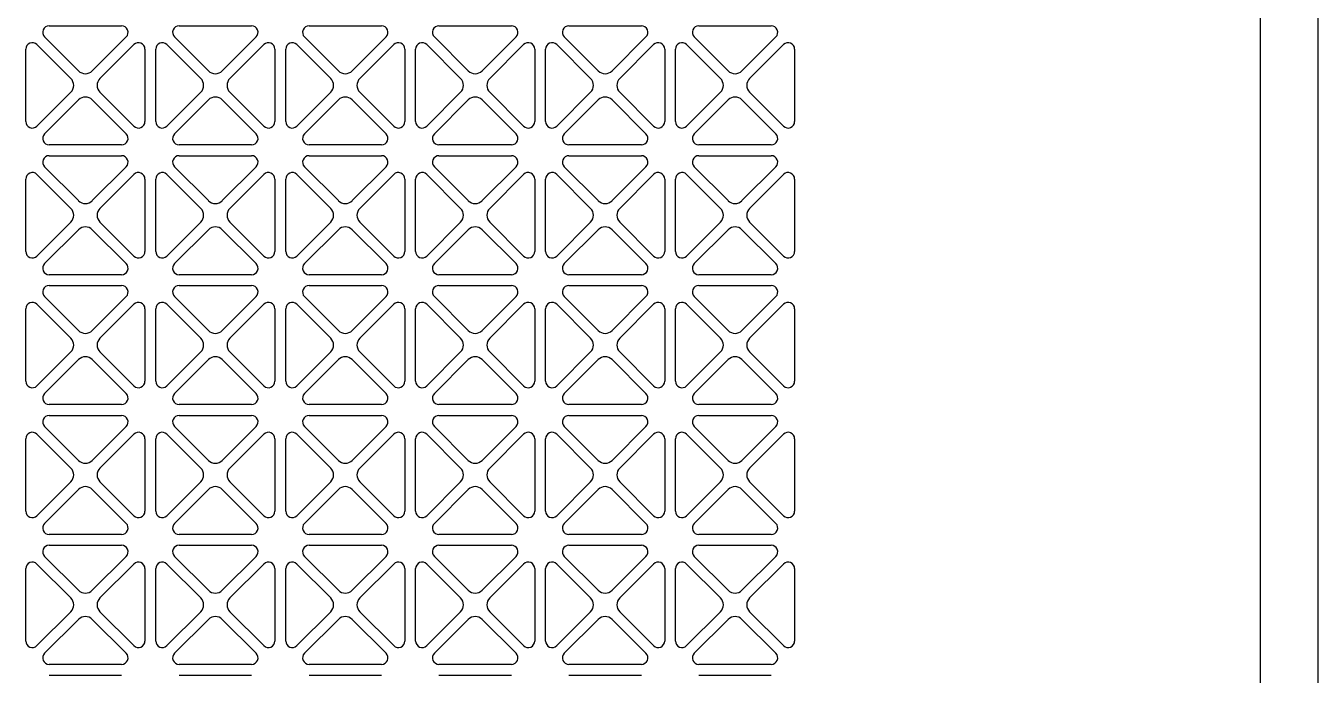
# Model space of a CAD drawing. Extents: x 59521 to 184406, y -1257 to 56672.
# Drawn here: x 68831.7 to 69070.4, y 19740.2 to 19860.2 of the extents above; entities that cross this region are included whole.
import ezdxf

# ---------------------------------------------------------------- set-up
doc = ezdxf.new("R2010")
doc.units = 0
doc.header["$MEASUREMENT"] = 0
doc.layers.get('0').update_dxf_attribs({"linetype": 'CONTINUOUS'})
for name, color, linetype in [('4215-12655_1_0', 7, 'CONTINUOUS'), ('4215-12661_1_0', 7, 'CONTINUOUS'), ('WANGKONG_0', 7, 'CONTINUOUS')]:
    doc.layers.add(name, color=color, linetype=linetype)

# ---------------------------------------------------------------- blocks, each defined once
blk = doc.blocks.new('ju77')
at = {"layer": '4215-12655_1_0', "color": 87, "linetype": 'Continuous'}
blk.add_line((327.66, -554.5), (327.66, 457.6), dxfattribs=at)
at = {"layer": '4215-12661_1_0', "color": 87, "linetype": 'Continuous'}
blk.add_line((316.96, 459), (316.96, -1554), dxfattribs=at)
at = {"layer": 'WANGKONG_0', "color": 87, "linetype": 'Continuous'}
for p, q in [((98.69, 122.69), (92.42, 128.95)), ((93.27, 131), (106.65, 131)), ((107.5, 128.95), (101.23, 122.69)), ((122.69, 122.69), (116.42, 128.95)), ((117.27, 131), (130.65, 131)), ((131.5, 128.95), (125.23, 122.69)), ((146.69, 122.69), (140.42, 128.95)), ((141.27, 131), (154.65, 131)), ((155.5, 128.95), (149.23, 122.69)), ((170.69, 122.69), (164.42, 128.95)), ((165.27, 131), (178.65, 131)), ((179.5, 128.95), (173.23, 122.69)), ((194.69, 122.69), (188.42, 128.95)), ((189.27, 131), (202.65, 131)), ((203.5, 128.95), (197.23, 122.69)), ((218.69, 122.69), (212.42, 128.95)), ((213.27, 131), (226.65, 131)), ((227.5, 128.95), (221.23, 122.69)), ((88.96, 113.31), (88.96, 126.69)), ((91.01, 127.54), (97.27, 121.27)), ((102.65, 121.27), (108.91, 127.54)), ((110.96, 126.69), (110.96, 113.31)), ((112.96, 113.31), (112.96, 126.69)), ((115.01, 127.54), (121.27, 121.27)), ((126.65, 121.27), (132.91, 127.54)), ((134.96, 126.69), (134.96, 113.31)), ((136.96, 113.31), (136.96, 126.69)), ((139.01, 127.54), (145.27, 121.27)), ((150.65, 121.27), (156.91, 127.54)), ((158.96, 126.69), (158.96, 113.31)), ((160.96, 113.31), (160.96, 126.69)), ((163.01, 127.54), (169.27, 121.27)), ((174.65, 121.27), (180.91, 127.54)), ((182.96, 126.69), (182.96, 113.31)), ((184.96, 113.31), (184.96, 126.69)), ((187.01, 127.54), (193.27, 121.27)), ((198.65, 121.27), (204.91, 127.54)), ((206.96, 126.69), (206.96, 113.31)), ((208.96, 113.31), (208.96, 126.69)), ((211.01, 127.54), (217.27, 121.27)), ((222.65, 121.27), (228.91, 127.54)), ((230.96, 126.69), (230.96, 113.31)), ((97.27, 118.73), (91.01, 112.46)), ((92.42, 111.05), (98.69, 117.31)), ((101.23, 117.31), (107.5, 111.05)), ((108.91, 112.46), (102.65, 118.73)), ((121.27, 118.73), (115.01, 112.46)), ((116.42, 111.05), (122.69, 117.31)), ((125.23, 117.31), (131.5, 111.05)), ((132.91, 112.46), (126.65, 118.73)), ((145.27, 118.73), (139.01, 112.46)), ((140.42, 111.05), (146.69, 117.31)), ((149.23, 117.31), (155.5, 111.05)), ((156.91, 112.46), (150.65, 118.73)), ((169.27, 118.73), (163.01, 112.46)), ((164.42, 111.05), (170.69, 117.31)), ((173.23, 117.31), (179.5, 111.05)), ((180.91, 112.46), (174.65, 118.73)), ((193.27, 118.73), (187.01, 112.46)), ((188.42, 111.05), (194.69, 117.31)), ((197.23, 117.31), (203.5, 111.05)), ((204.91, 112.46), (198.65, 118.73)), ((217.27, 118.73), (211.01, 112.46)), ((212.42, 111.05), (218.69, 117.31)), ((221.23, 117.31), (227.5, 111.05)), ((228.91, 112.46), (222.65, 118.73)), ((106.65, 109), (93.27, 109)), ((130.65, 109), (117.27, 109)), ((154.65, 109), (141.27, 109)), ((178.65, 109), (165.27, 109)), ((202.65, 109), (189.27, 109)), ((226.65, 109), (213.27, 109)), ((93.27, 107), (106.65, 107)), ((117.27, 107), (130.65, 107)), ((141.27, 107), (154.65, 107)), ((165.27, 107), (178.65, 107)), ((189.27, 107), (202.65, 107)), ((213.27, 107), (226.65, 107)), ((88.96, 89.31), (88.96, 102.69)), ((91.01, 103.54), (97.27, 97.27)), ((98.69, 98.69), (92.42, 104.95)), ((107.5, 104.95), (101.23, 98.69)), ((102.65, 97.27), (108.91, 103.54)), ((110.96, 102.69), (110.96, 89.31)), ((112.96, 89.31), (112.96, 102.69)), ((115.01, 103.54), (121.27, 97.27)), ((122.69, 98.69), (116.42, 104.95)), ((131.5, 104.95), (125.23, 98.69)), ((126.65, 97.27), (132.91, 103.54)), ((134.96, 102.69), (134.96, 89.31)), ((136.96, 89.31), (136.96, 102.69)), ((139.01, 103.54), (145.27, 97.27)), ((146.69, 98.69), (140.42, 104.95)), ((155.5, 104.95), (149.23, 98.69)), ((150.65, 97.27), (156.91, 103.54)), ((158.96, 102.69), (158.96, 89.31)), ((160.96, 89.31), (160.96, 102.69)), ((163.01, 103.54), (169.27, 97.27)), ((170.69, 98.69), (164.42, 104.95)), ((179.5, 104.95), (173.23, 98.69)), ((174.65, 97.27), (180.91, 103.54)), ((182.96, 102.69), (182.96, 89.31)), ((184.96, 89.31), (184.96, 102.69)), ((187.01, 103.54), (193.27, 97.27)), ((194.69, 98.69), (188.42, 104.95)), ((203.5, 104.95), (197.23, 98.69)), ((198.65, 97.27), (204.91, 103.54)), ((206.96, 102.69), (206.96, 89.31)), ((208.96, 89.31), (208.96, 102.69)), ((211.01, 103.54), (217.27, 97.27)), ((218.69, 98.69), (212.42, 104.95)), ((227.5, 104.95), (221.23, 98.69)), ((222.65, 97.27), (228.91, 103.54)), ((230.96, 102.69), (230.96, 89.31)), ((97.27, 94.73), (91.01, 88.46)), ((92.42, 87.05), (98.69, 93.31)), ((101.23, 93.31), (107.5, 87.05)), ((108.91, 88.46), (102.65, 94.73)), ((121.27, 94.73), (115.01, 88.46)), ((116.42, 87.05), (122.69, 93.31)), ((125.23, 93.31), (131.5, 87.05)), ((132.91, 88.46), (126.65, 94.73)), ((145.27, 94.73), (139.01, 88.46)), ((140.42, 87.05), (146.69, 93.31)), ((149.23, 93.31), (155.5, 87.05)), ((156.91, 88.46), (150.65, 94.73)), ((169.27, 94.73), (163.01, 88.46)), ((164.42, 87.05), (170.69, 93.31)), ((173.23, 93.31), (179.5, 87.05)), ((180.91, 88.46), (174.65, 94.73)), ((193.27, 94.73), (187.01, 88.46)), ((188.42, 87.05), (194.69, 93.31)), ((197.23, 93.31), (203.5, 87.05)), ((204.91, 88.46), (198.65, 94.73)), ((217.27, 94.73), (211.01, 88.46)), ((212.42, 87.05), (218.69, 93.31)), ((221.23, 93.31), (227.5, 87.05)), ((228.91, 88.46), (222.65, 94.73)), ((106.65, 85), (93.27, 85)), ((130.65, 85), (117.27, 85)), ((154.65, 85), (141.27, 85)), ((178.65, 85), (165.27, 85)), ((202.65, 85), (189.27, 85)), ((226.65, 85), (213.27, 85)), ((93.27, 83), (106.65, 83)), ((117.27, 83), (130.65, 83)), ((141.27, 83), (154.65, 83)), ((165.27, 83), (178.65, 83)), ((189.27, 83), (202.65, 83)), ((213.27, 83), (226.65, 83)), ((91.01, 79.54), (97.27, 73.27)), ((98.69, 74.69), (92.42, 80.95)), ((107.5, 80.95), (101.23, 74.69)), ((102.65, 73.27), (108.91, 79.54)), ((115.01, 79.54), (121.27, 73.27)), ((122.69, 74.69), (116.42, 80.95)), ((131.5, 80.95), (125.23, 74.69)), ((126.65, 73.27), (132.91, 79.54)), ((139.01, 79.54), (145.27, 73.27)), ((146.69, 74.69), (140.42, 80.95)), ((155.5, 80.95), (149.23, 74.69)), ((150.65, 73.27), (156.91, 79.54)), ((163.01, 79.54), (169.27, 73.27)), ((170.69, 74.69), (164.42, 80.95)), ((179.5, 80.95), (173.23, 74.69)), ((174.65, 73.27), (180.91, 79.54)), ((187.01, 79.54), (193.27, 73.27)), ((194.69, 74.69), (188.42, 80.95)), ((203.5, 80.95), (197.23, 74.69)), ((198.65, 73.27), (204.91, 79.54)), ((211.01, 79.54), (217.27, 73.27)), ((218.69, 74.69), (212.42, 80.95)), ((227.5, 80.95), (221.23, 74.69)), ((222.65, 73.27), (228.91, 79.54)), ((88.96, 65.31), (88.96, 78.69)), ((110.96, 78.69), (110.96, 65.31)), ((112.96, 65.31), (112.96, 78.69)), ((134.96, 78.69), (134.96, 65.31)), ((136.96, 65.31), (136.96, 78.69)), ((158.96, 78.69), (158.96, 65.31)), ((160.96, 65.31), (160.96, 78.69)), ((182.96, 78.69), (182.96, 65.31)), ((184.96, 65.31), (184.96, 78.69)), ((206.96, 78.69), (206.96, 65.31)), ((208.96, 65.31), (208.96, 78.69)), ((230.96, 78.69), (230.96, 65.31)), ((97.27, 70.73), (91.01, 64.46)), ((92.42, 63.05), (98.69, 69.31)), ((101.23, 69.31), (107.5, 63.05)), ((108.91, 64.46), (102.65, 70.73)), ((121.27, 70.73), (115.01, 64.46)), ((116.42, 63.05), (122.69, 69.31)), ((125.23, 69.31), (131.5, 63.05)), ((132.91, 64.46), (126.65, 70.73)), ((145.27, 70.73), (139.01, 64.46)), ((140.42, 63.05), (146.69, 69.31)), ((149.23, 69.31), (155.5, 63.05)), ((156.91, 64.46), (150.65, 70.73)), ((169.27, 70.73), (163.01, 64.46)), ((164.42, 63.05), (170.69, 69.31)), ((173.23, 69.31), (179.5, 63.05)), ((180.91, 64.46), (174.65, 70.73)), ((193.27, 70.73), (187.01, 64.46)), ((188.42, 63.05), (194.69, 69.31)), ((197.23, 69.31), (203.5, 63.05)), ((204.91, 64.46), (198.65, 70.73)), ((217.27, 70.73), (211.01, 64.46)), ((212.42, 63.05), (218.69, 69.31)), ((221.23, 69.31), (227.5, 63.05)), ((228.91, 64.46), (222.65, 70.73)), ((106.65, 61), (93.27, 61)), ((130.65, 61), (117.27, 61)), ((154.65, 61), (141.27, 61)), ((178.65, 61), (165.27, 61)), ((202.65, 61), (189.27, 61)), ((226.65, 61), (213.27, 61)), ((93.27, 59), (106.65, 59)), ((117.27, 59), (130.65, 59)), ((141.27, 59), (154.65, 59)), ((165.27, 59), (178.65, 59)), ((189.27, 59), (202.65, 59)), ((213.27, 59), (226.65, 59)), ((91.01, 55.54), (97.27, 49.27)), ((98.69, 50.69), (92.42, 56.95)), ((107.5, 56.95), (101.23, 50.69)), ((102.65, 49.27), (108.91, 55.54)), ((115.01, 55.54), (121.27, 49.27)), ((122.69, 50.69), (116.42, 56.95)), ((131.5, 56.95), (125.23, 50.69)), ((126.65, 49.27), (132.91, 55.54)), ((139.01, 55.54), (145.27, 49.27)), ((146.69, 50.69), (140.42, 56.95)), ((155.5, 56.95), (149.23, 50.69)), ((150.65, 49.27), (156.91, 55.54)), ((163.01, 55.54), (169.27, 49.27)), ((170.69, 50.69), (164.42, 56.95)), ((179.5, 56.95), (173.23, 50.69)), ((174.65, 49.27), (180.91, 55.54)), ((187.01, 55.54), (193.27, 49.27)), ((194.69, 50.69), (188.42, 56.95)), ((203.5, 56.95), (197.23, 50.69)), ((198.65, 49.27), (204.91, 55.54)), ((211.01, 55.54), (217.27, 49.27)), ((218.69, 50.69), (212.42, 56.95)), ((227.5, 56.95), (221.23, 50.69)), ((222.65, 49.27), (228.91, 55.54)), ((88.96, 41.31), (88.96, 54.69)), ((110.96, 54.69), (110.96, 41.31)), ((112.96, 41.31), (112.96, 54.69)), ((134.96, 54.69), (134.96, 41.31)), ((136.96, 41.31), (136.96, 54.69)), ((158.96, 54.69), (158.96, 41.31)), ((160.96, 41.31), (160.96, 54.69)), ((182.96, 54.69), (182.96, 41.31)), ((184.96, 41.31), (184.96, 54.69)), ((206.96, 54.69), (206.96, 41.31)), ((208.96, 41.31), (208.96, 54.69)), ((230.96, 54.69), (230.96, 41.31)), ((97.27, 46.73), (91.01, 40.46)), ((108.91, 40.46), (102.65, 46.73)), ((121.27, 46.73), (115.01, 40.46)), ((132.91, 40.46), (126.65, 46.73)), ((145.27, 46.73), (139.01, 40.46)), ((156.91, 40.46), (150.65, 46.73)), ((169.27, 46.73), (163.01, 40.46)), ((180.91, 40.46), (174.65, 46.73)), ((193.27, 46.73), (187.01, 40.46)), ((204.91, 40.46), (198.65, 46.73)), ((217.27, 46.73), (211.01, 40.46)), ((228.91, 40.46), (222.65, 46.73)), ((92.42, 39.05), (98.69, 45.31)), ((101.23, 45.31), (107.5, 39.05)), ((116.42, 39.05), (122.69, 45.31)), ((125.23, 45.31), (131.5, 39.05)), ((140.42, 39.05), (146.69, 45.31)), ((149.23, 45.31), (155.5, 39.05)), ((164.42, 39.05), (170.69, 45.31)), ((173.23, 45.31), (179.5, 39.05)), ((188.42, 39.05), (194.69, 45.31)), ((197.23, 45.31), (203.5, 39.05)), ((212.42, 39.05), (218.69, 45.31)), ((221.23, 45.31), (227.5, 39.05)), ((106.65, 37), (93.27, 37)), ((130.65, 37), (117.27, 37)), ((154.65, 37), (141.27, 37)), ((178.65, 37), (165.27, 37)), ((202.65, 37), (189.27, 37)), ((226.65, 37), (213.27, 37)), ((93.27, 35), (106.65, 35)), ((117.27, 35), (130.65, 35)), ((141.27, 35), (154.65, 35)), ((165.27, 35), (178.65, 35)), ((189.27, 35), (202.65, 35)), ((213.27, 35), (226.65, 35)), ((91.01, 31.54), (97.27, 25.27)), ((98.69, 26.69), (92.42, 32.95)), ((107.5, 32.95), (101.23, 26.69)), ((102.65, 25.27), (108.91, 31.54)), ((115.01, 31.54), (121.27, 25.27)), ((122.69, 26.69), (116.42, 32.95)), ((131.5, 32.95), (125.23, 26.69)), ((126.65, 25.27), (132.91, 31.54)), ((139.01, 31.54), (145.27, 25.27)), ((146.69, 26.69), (140.42, 32.95)), ((155.5, 32.95), (149.23, 26.69)), ((150.65, 25.27), (156.91, 31.54)), ((163.01, 31.54), (169.27, 25.27)), ((170.69, 26.69), (164.42, 32.95)), ((179.5, 32.95), (173.23, 26.69)), ((174.65, 25.27), (180.91, 31.54)), ((187.01, 31.54), (193.27, 25.27)), ((194.69, 26.69), (188.42, 32.95)), ((203.5, 32.95), (197.23, 26.69)), ((198.65, 25.27), (204.91, 31.54)), ((211.01, 31.54), (217.27, 25.27)), ((218.69, 26.69), (212.42, 32.95)), ((227.5, 32.95), (221.23, 26.69)), ((222.65, 25.27), (228.91, 31.54)), ((88.96, 17.31), (88.96, 30.69)), ((110.96, 30.69), (110.96, 17.31)), ((112.96, 17.31), (112.96, 30.69)), ((134.96, 30.69), (134.96, 17.31)), ((136.96, 17.31), (136.96, 30.69)), ((158.96, 30.69), (158.96, 17.31)), ((160.96, 17.31), (160.96, 30.69)), ((182.96, 30.69), (182.96, 17.31)), ((184.96, 17.31), (184.96, 30.69)), ((206.96, 30.69), (206.96, 17.31)), ((208.96, 17.31), (208.96, 30.69)), ((230.96, 30.69), (230.96, 17.31)), ((97.27, 22.73), (91.01, 16.46)), ((108.91, 16.46), (102.65, 22.73)), ((121.27, 22.73), (115.01, 16.46)), ((132.91, 16.46), (126.65, 22.73)), ((145.27, 22.73), (139.01, 16.46)), ((156.91, 16.46), (150.65, 22.73)), ((169.27, 22.73), (163.01, 16.46)), ((180.91, 16.46), (174.65, 22.73)), ((193.27, 22.73), (187.01, 16.46)), ((204.91, 16.46), (198.65, 22.73)), ((217.27, 22.73), (211.01, 16.46)), ((228.91, 16.46), (222.65, 22.73)), ((92.42, 15.05), (98.69, 21.31)), ((101.23, 21.31), (107.5, 15.05)), ((116.42, 15.05), (122.69, 21.31)), ((125.23, 21.31), (131.5, 15.05)), ((140.42, 15.05), (146.69, 21.31)), ((149.23, 21.31), (155.5, 15.05)), ((164.42, 15.05), (170.69, 21.31)), ((173.23, 21.31), (179.5, 15.05)), ((188.42, 15.05), (194.69, 21.31)), ((197.23, 21.31), (203.5, 15.05)), ((212.42, 15.05), (218.69, 21.31)), ((221.23, 21.31), (227.5, 15.05)), ((106.65, 13), (93.27, 13)), ((130.65, 13), (117.27, 13)), ((154.65, 13), (141.27, 13)), ((178.65, 13), (165.27, 13)), ((202.65, 13), (189.27, 13)), ((226.65, 13), (213.27, 13)), ((93.27, 11), (106.65, 11)), ((117.27, 11), (130.65, 11)), ((141.27, 11), (154.65, 11)), ((165.27, 11), (178.65, 11)), ((189.27, 11), (202.65, 11)), ((213.27, 11), (226.65, 11))]:
    blk.add_line(p, q, dxfattribs=at)
for centre, radius, start, end in [((93.27, 129.8), 1.2, 90, 225), ((106.65, 129.8), 1.2, 315, 90), ((117.27, 129.8), 1.2, 90, 225), ((130.65, 129.8), 1.2, 315, 90), ((141.27, 129.8), 1.2, 90, 225), ((154.65, 129.8), 1.2, 315, 90), ((165.27, 129.8), 1.2, 90, 225), ((178.65, 129.8), 1.2, 315, 90), ((189.27, 129.8), 1.2, 90, 225), ((202.65, 129.8), 1.2, 315, 90), ((213.27, 129.8), 1.2, 90, 225), ((226.65, 129.8), 1.2, 315, 90), ((90.16, 126.69), 1.2, 45, 180), ((109.76, 126.69), 1.2, 0, 135), ((114.16, 126.69), 1.2, 45, 180), ((133.76, 126.69), 1.2, 0, 135), ((138.16, 126.69), 1.2, 45, 180), ((157.76, 126.69), 1.2, 0, 135), ((162.16, 126.69), 1.2, 45, 180), ((181.76, 126.69), 1.2, 0, 135), ((186.16, 126.69), 1.2, 45, 180), ((205.76, 126.69), 1.2, 0, 135), ((210.16, 126.69), 1.2, 45, 180), ((229.76, 126.69), 1.2, 0, 135), ((99.96, 123.96), 1.8, 225, 315), ((123.96, 123.96), 1.8, 225, 315), ((147.96, 123.96), 1.8, 225, 315), ((171.96, 123.96), 1.8, 225, 315), ((195.96, 123.96), 1.8, 225, 315), ((219.96, 123.96), 1.8, 225, 315), ((96, 120), 1.8, 315, 45), ((103.92, 120), 1.8, 135, 225), ((120, 120), 1.8, 315, 45), ((127.92, 120), 1.8, 135, 225), ((144, 120), 1.8, 315, 45), ((151.92, 120), 1.8, 135, 225), ((168, 120), 1.8, 315, 45), ((175.92, 120), 1.8, 135, 225), ((192, 120), 1.8, 315, 45), ((199.92, 120), 1.8, 135, 225), ((216, 120), 1.8, 315, 45), ((223.92, 120), 1.8, 135, 225), ((99.96, 116.04), 1.8, 45, 135), ((123.96, 116.04), 1.8, 45, 135), ((147.96, 116.04), 1.8, 45, 135), ((171.96, 116.04), 1.8, 45, 135), ((195.96, 116.04), 1.8, 45, 135), ((219.96, 116.04), 1.8, 45, 135), ((90.16, 113.31), 1.2, 180, 315), ((109.76, 113.31), 1.2, 225, 0), ((114.16, 113.31), 1.2, 180, 315), ((133.76, 113.31), 1.2, 225, 0), ((138.16, 113.31), 1.2, 180, 315), ((157.76, 113.31), 1.2, 225, 0), ((162.16, 113.31), 1.2, 180, 315), ((181.76, 113.31), 1.2, 225, 0), ((186.16, 113.31), 1.2, 180, 315), ((205.76, 113.31), 1.2, 225, 0), ((210.16, 113.31), 1.2, 180, 315), ((229.76, 113.31), 1.2, 225, 0), ((93.27, 110.2), 1.2, 135, 270), ((106.65, 110.2), 1.2, 270, 45), ((117.27, 110.2), 1.2, 135, 270), ((130.65, 110.2), 1.2, 270, 45), ((141.27, 110.2), 1.2, 135, 270), ((154.65, 110.2), 1.2, 270, 45), ((165.27, 110.2), 1.2, 135, 270), ((178.65, 110.2), 1.2, 270, 45), ((189.27, 110.2), 1.2, 135, 270), ((202.65, 110.2), 1.2, 270, 45), ((213.27, 110.2), 1.2, 135, 270), ((226.65, 110.2), 1.2, 270, 45), ((93.27, 105.8), 1.2, 90, 225), ((106.65, 105.8), 1.2, 315, 90), ((117.27, 105.8), 1.2, 90, 225), ((130.65, 105.8), 1.2, 315, 90), ((141.27, 105.8), 1.2, 90, 225), ((154.65, 105.8), 1.2, 315, 90), ((165.27, 105.8), 1.2, 90, 225), ((178.65, 105.8), 1.2, 315, 90), ((189.27, 105.8), 1.2, 90, 225), ((202.65, 105.8), 1.2, 315, 90), ((213.27, 105.8), 1.2, 90, 225), ((226.65, 105.8), 1.2, 315, 90), ((90.16, 102.69), 1.2, 45, 180), ((109.76, 102.69), 1.2, 0, 135), ((114.16, 102.69), 1.2, 45, 180), ((133.76, 102.69), 1.2, 0, 135), ((138.16, 102.69), 1.2, 45, 180), ((157.76, 102.69), 1.2, 0, 135), ((162.16, 102.69), 1.2, 45, 180), ((181.76, 102.69), 1.2, 0, 135), ((186.16, 102.69), 1.2, 45, 180), ((205.76, 102.69), 1.2, 0, 135), ((210.16, 102.69), 1.2, 45, 180), ((229.76, 102.69), 1.2, 0, 135), ((99.96, 99.96), 1.8, 225, 315), ((123.96, 99.96), 1.8, 225, 315), ((147.96, 99.96), 1.8, 225, 315), ((171.96, 99.96), 1.8, 225, 315), ((195.96, 99.96), 1.8, 225, 315), ((219.96, 99.96), 1.8, 225, 315), ((96, 96), 1.8, 315, 45), ((103.92, 96), 1.8, 135, 225), ((120, 96), 1.8, 315, 45), ((127.92, 96), 1.8, 135, 225), ((144, 96), 1.8, 315, 45), ((151.92, 96), 1.8, 135, 225), ((168, 96), 1.8, 315, 45), ((175.92, 96), 1.8, 135, 225), ((192, 96), 1.8, 315, 45), ((199.92, 96), 1.8, 135, 225), ((216, 96), 1.8, 315, 45), ((223.92, 96), 1.8, 135, 225), ((99.96, 92.04), 1.8, 45, 135), ((123.96, 92.04), 1.8, 45, 135), ((147.96, 92.04), 1.8, 45, 135), ((171.96, 92.04), 1.8, 45, 135), ((195.96, 92.04), 1.8, 45, 135), ((219.96, 92.04), 1.8, 45, 135), ((90.16, 89.31), 1.2, 180, 315), ((109.76, 89.31), 1.2, 225, 0), ((114.16, 89.31), 1.2, 180, 315), ((133.76, 89.31), 1.2, 225, 0), ((138.16, 89.31), 1.2, 180, 315), ((157.76, 89.31), 1.2, 225, 0), ((162.16, 89.31), 1.2, 180, 315), ((181.76, 89.31), 1.2, 225, 0), ((186.16, 89.31), 1.2, 180, 315), ((205.76, 89.31), 1.2, 225, 0), ((210.16, 89.31), 1.2, 180, 315), ((229.76, 89.31), 1.2, 225, 0), ((93.27, 86.2), 1.2, 135, 270), ((106.65, 86.2), 1.2, 270, 45), ((117.27, 86.2), 1.2, 135, 270), ((130.65, 86.2), 1.2, 270, 45), ((141.27, 86.2), 1.2, 135, 270), ((154.65, 86.2), 1.2, 270, 45), ((165.27, 86.2), 1.2, 135, 270), ((178.65, 86.2), 1.2, 270, 45), ((189.27, 86.2), 1.2, 135, 270), ((202.65, 86.2), 1.2, 270, 45), ((213.27, 86.2), 1.2, 135, 270), ((226.65, 86.2), 1.2, 270, 45), ((93.27, 81.8), 1.2, 90, 225), ((106.65, 81.8), 1.2, 315, 90), ((117.27, 81.8), 1.2, 90, 225), ((130.65, 81.8), 1.2, 315, 90), ((141.27, 81.8), 1.2, 90, 225), ((154.65, 81.8), 1.2, 315, 90), ((165.27, 81.8), 1.2, 90, 225), ((178.65, 81.8), 1.2, 315, 90), ((189.27, 81.8), 1.2, 90, 225), ((202.65, 81.8), 1.2, 315, 90), ((213.27, 81.8), 1.2, 90, 225), ((226.65, 81.8), 1.2, 315, 90), ((90.16, 78.69), 1.2, 45, 180), ((109.76, 78.69), 1.2, 0, 135), ((114.16, 78.69), 1.2, 45, 180), ((133.76, 78.69), 1.2, 0, 135), ((138.16, 78.69), 1.2, 45, 180), ((157.76, 78.69), 1.2, 0, 135), ((162.16, 78.69), 1.2, 45, 180), ((181.76, 78.69), 1.2, 0, 135), ((186.16, 78.69), 1.2, 45, 180), ((205.76, 78.69), 1.2, 0, 135), ((210.16, 78.69), 1.2, 45, 180), ((229.76, 78.69), 1.2, 0, 135), ((99.96, 75.96), 1.8, 225, 315), ((123.96, 75.96), 1.8, 225, 315), ((147.96, 75.96), 1.8, 225, 315), ((171.96, 75.96), 1.8, 225, 315), ((195.96, 75.96), 1.8, 225, 315), ((219.96, 75.96), 1.8, 225, 315), ((96, 72), 1.8, 315, 45), ((103.92, 72), 1.8, 135, 225), ((120, 72), 1.8, 315, 45), ((127.92, 72), 1.8, 135, 225), ((144, 72), 1.8, 315, 45), ((151.92, 72), 1.8, 135, 225), ((168, 72), 1.8, 315, 45), ((175.92, 72), 1.8, 135, 225), ((192, 72), 1.8, 315, 45), ((199.92, 72), 1.8, 135, 225), ((216, 72), 1.8, 315, 45), ((223.92, 72), 1.8, 135, 225), ((99.96, 68.04), 1.8, 45, 135), ((123.96, 68.04), 1.8, 45, 135), ((147.96, 68.04), 1.8, 45, 135), ((171.96, 68.04), 1.8, 45, 135), ((195.96, 68.04), 1.8, 45, 135), ((219.96, 68.04), 1.8, 45, 135), ((90.16, 65.31), 1.2, 180, 315), ((109.76, 65.31), 1.2, 225, 0), ((114.16, 65.31), 1.2, 180, 315), ((133.76, 65.31), 1.2, 225, 0), ((138.16, 65.31), 1.2, 180, 315), ((157.76, 65.31), 1.2, 225, 0), ((162.16, 65.31), 1.2, 180, 315), ((181.76, 65.31), 1.2, 225, 0), ((186.16, 65.31), 1.2, 180, 315), ((205.76, 65.31), 1.2, 225, 0), ((210.16, 65.31), 1.2, 180, 315), ((229.76, 65.31), 1.2, 225, 0), ((93.27, 62.2), 1.2, 135, 270), ((106.65, 62.2), 1.2, 270, 45), ((117.27, 62.2), 1.2, 135, 270), ((130.65, 62.2), 1.2, 270, 45), ((141.27, 62.2), 1.2, 135, 270), ((154.65, 62.2), 1.2, 270, 45), ((165.27, 62.2), 1.2, 135, 270), ((178.65, 62.2), 1.2, 270, 45), ((189.27, 62.2), 1.2, 135, 270), ((202.65, 62.2), 1.2, 270, 45), ((213.27, 62.2), 1.2, 135, 270), ((226.65, 62.2), 1.2, 270, 45), ((93.27, 57.8), 1.2, 90, 225), ((106.65, 57.8), 1.2, 315, 90), ((117.27, 57.8), 1.2, 90, 225), ((130.65, 57.8), 1.2, 315, 90), ((141.27, 57.8), 1.2, 90, 225), ((154.65, 57.8), 1.2, 315, 90), ((165.27, 57.8), 1.2, 90, 225), ((178.65, 57.8), 1.2, 315, 90), ((189.27, 57.8), 1.2, 90, 225), ((202.65, 57.8), 1.2, 315, 90), ((213.27, 57.8), 1.2, 90, 225), ((226.65, 57.8), 1.2, 315, 90), ((90.16, 54.69), 1.2, 45, 180), ((109.76, 54.69), 1.2, 0, 135), ((114.16, 54.69), 1.2, 45, 180), ((133.76, 54.69), 1.2, 0, 135), ((138.16, 54.69), 1.2, 45, 180), ((157.76, 54.69), 1.2, 0, 135), ((162.16, 54.69), 1.2, 45, 180), ((181.76, 54.69), 1.2, 0, 135), ((186.16, 54.69), 1.2, 45, 180), ((205.76, 54.69), 1.2, 0, 135), ((210.16, 54.69), 1.2, 45, 180), ((229.76, 54.69), 1.2, 0, 135), ((99.96, 51.96), 1.8, 225, 315), ((123.96, 51.96), 1.8, 225, 315), ((147.96, 51.96), 1.8, 225, 315), ((171.96, 51.96), 1.8, 225, 315), ((195.96, 51.96), 1.8, 225, 315), ((219.96, 51.96), 1.8, 225, 315), ((96, 48), 1.8, 315, 45), ((103.92, 48), 1.8, 135, 225), ((120, 48), 1.8, 315, 45), ((127.92, 48), 1.8, 135, 225), ((144, 48), 1.8, 315, 45), ((151.92, 48), 1.8, 135, 225), ((168, 48), 1.8, 315, 45), ((175.92, 48), 1.8, 135, 225), ((192, 48), 1.8, 315, 45), ((199.92, 48), 1.8, 135, 225), ((216, 48), 1.8, 315, 45), ((223.92, 48), 1.8, 135, 225), ((99.96, 44.04), 1.8, 45, 135), ((123.96, 44.04), 1.8, 45, 135), ((147.96, 44.04), 1.8, 45, 135), ((171.96, 44.04), 1.8, 45, 135), ((195.96, 44.04), 1.8, 45, 135), ((219.96, 44.04), 1.8, 45, 135), ((90.16, 41.31), 1.2, 180, 315), ((109.76, 41.31), 1.2, 225, 0), ((114.16, 41.31), 1.2, 180, 315), ((133.76, 41.31), 1.2, 225, 0), ((138.16, 41.31), 1.2, 180, 315), ((157.76, 41.31), 1.2, 225, 0), ((162.16, 41.31), 1.2, 180, 315), ((181.76, 41.31), 1.2, 225, 0), ((186.16, 41.31), 1.2, 180, 315), ((205.76, 41.31), 1.2, 225, 0), ((210.16, 41.31), 1.2, 180, 315), ((229.76, 41.31), 1.2, 225, 0), ((93.27, 38.2), 1.2, 135, 270), ((106.65, 38.2), 1.2, 270, 45), ((117.27, 38.2), 1.2, 135, 270), ((130.65, 38.2), 1.2, 270, 45), ((141.27, 38.2), 1.2, 135, 270), ((154.65, 38.2), 1.2, 270, 45), ((165.27, 38.2), 1.2, 135, 270), ((178.65, 38.2), 1.2, 270, 45), ((189.27, 38.2), 1.2, 135, 270), ((202.65, 38.2), 1.2, 270, 45), ((213.27, 38.2), 1.2, 135, 270), ((226.65, 38.2), 1.2, 270, 45), ((93.27, 33.8), 1.2, 90, 225), ((106.65, 33.8), 1.2, 315, 90), ((117.27, 33.8), 1.2, 90, 225), ((130.65, 33.8), 1.2, 315, 90), ((141.27, 33.8), 1.2, 90, 225), ((154.65, 33.8), 1.2, 315, 90), ((165.27, 33.8), 1.2, 90, 225), ((178.65, 33.8), 1.2, 315, 90), ((189.27, 33.8), 1.2, 90, 225), ((202.65, 33.8), 1.2, 315, 90), ((213.27, 33.8), 1.2, 90, 225), ((226.65, 33.8), 1.2, 315, 90), ((90.16, 30.69), 1.2, 45, 180), ((109.76, 30.69), 1.2, 0, 135), ((114.16, 30.69), 1.2, 45, 180), ((133.76, 30.69), 1.2, 0, 135), ((138.16, 30.69), 1.2, 45, 180), ((157.76, 30.69), 1.2, 0, 135), ((162.16, 30.69), 1.2, 45, 180), ((181.76, 30.69), 1.2, 0, 135), ((186.16, 30.69), 1.2, 45, 180), ((205.76, 30.69), 1.2, 0, 135), ((210.16, 30.69), 1.2, 45, 180), ((229.76, 30.69), 1.2, 0, 135), ((99.96, 27.96), 1.8, 225, 315), ((123.96, 27.96), 1.8, 225, 315), ((147.96, 27.96), 1.8, 225, 315), ((171.96, 27.96), 1.8, 225, 315), ((195.96, 27.96), 1.8, 225, 315), ((219.96, 27.96), 1.8, 225, 315), ((96, 24), 1.8, 315, 45), ((103.92, 24), 1.8, 135, 225), ((120, 24), 1.8, 315, 45), ((127.92, 24), 1.8, 135, 225), ((144, 24), 1.8, 315, 45), ((151.92, 24), 1.8, 135, 225), ((168, 24), 1.8, 315, 45), ((175.92, 24), 1.8, 135, 225), ((192, 24), 1.8, 315, 45), ((199.92, 24), 1.8, 135, 225), ((216, 24), 1.8, 315, 45), ((223.92, 24), 1.8, 135, 225), ((99.96, 20.04), 1.8, 45, 135), ((123.96, 20.04), 1.8, 45, 135), ((147.96, 20.04), 1.8, 45, 135), ((171.96, 20.04), 1.8, 45, 135), ((195.96, 20.04), 1.8, 45, 135), ((219.96, 20.04), 1.8, 45, 135), ((90.16, 17.31), 1.2, 180, 315), ((109.76, 17.31), 1.2, 225, 0), ((114.16, 17.31), 1.2, 180, 315), ((133.76, 17.31), 1.2, 225, 0), ((138.16, 17.31), 1.2, 180, 315), ((157.76, 17.31), 1.2, 225, 0), ((162.16, 17.31), 1.2, 180, 315), ((181.76, 17.31), 1.2, 225, 0), ((186.16, 17.31), 1.2, 180, 315), ((205.76, 17.31), 1.2, 225, 0), ((210.16, 17.31), 1.2, 180, 315), ((229.76, 17.31), 1.2, 225, 0), ((93.27, 14.2), 1.2, 135, 270), ((106.65, 14.2), 1.2, 270, 45), ((117.27, 14.2), 1.2, 135, 270), ((130.65, 14.2), 1.2, 270, 45), ((141.27, 14.2), 1.2, 135, 270), ((154.65, 14.2), 1.2, 270, 45), ((165.27, 14.2), 1.2, 135, 270), ((178.65, 14.2), 1.2, 270, 45), ((189.27, 14.2), 1.2, 135, 270), ((202.65, 14.2), 1.2, 270, 45), ((213.27, 14.2), 1.2, 135, 270), ((226.65, 14.2), 1.2, 270, 45)]:
    blk.add_arc(centre, radius, start, end, dxfattribs=at)

msp = doc.modelspace()

# ---------------------------------------------------------------- block references
msp.add_blockref('ju77', (68742.779, 19729.172))

doc.saveas('drawing.dxf')
